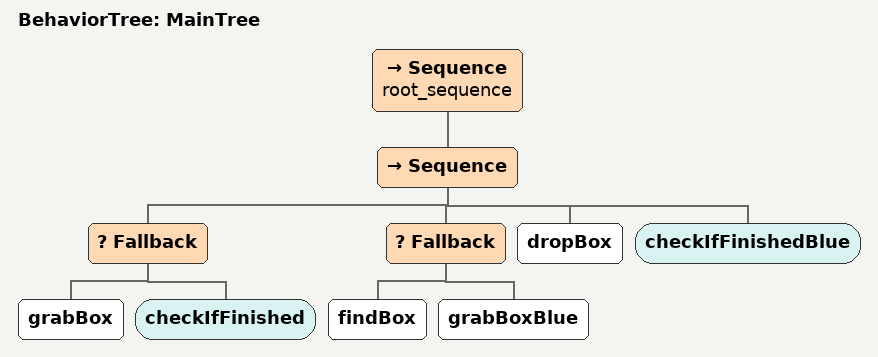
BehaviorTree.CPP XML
<root BTCPP_format="4" >
    <BehaviorTree ID="MainTree">
        <Sequence name="root_sequence">

            <Sequence><Fallback><grabBox/><checkIfFinished/></Fallback><Fallback><findBox/><grabBoxBlue/></Fallback><dropBox/><checkIfFinishedBlue/></Sequence>

        </Sequence>
    </BehaviorTree>
</root>
